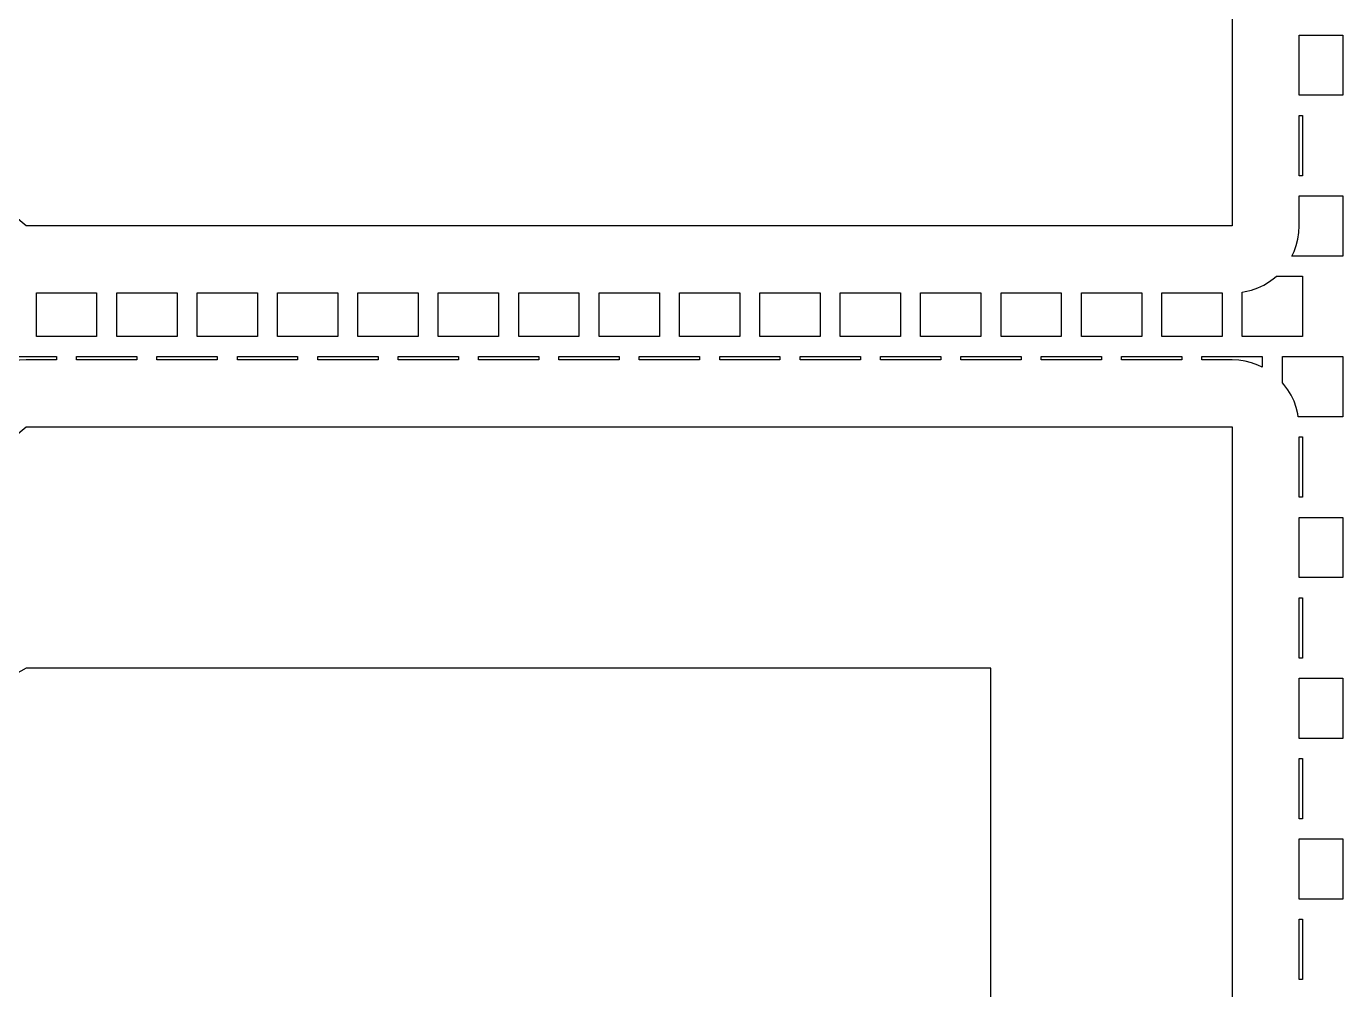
# Model space of a CAD drawing. Header units: metres. Extents: x 32 to 1978, y 32 to 1968.
# Drawn here: x 1650 to 1977.5, y 270 to 509.7 of the extents above; entities that cross this region are included whole.
import ezdxf

# ---------------------------------------------------------------- set-up
doc = ezdxf.new("R2010")
doc.units = ezdxf.units.M

msp = doc.modelspace()

# ---------------------------------------------------------------- linework, layer by layer
for points in [[(1450, 652.5), (1650, 820), (1950, 820), (1950, 460), (1650, 460), (1450, 627.5), (1450, 632.5), (1650, 520), (1890, 520), (1890, 760), (1650, 760), (1450, 647.5), (1450, 652.5), (1450, 652.5)], [(1966.67, 507.5), (1977.5, 507.5), (1977.5, 492.5), (1966.67, 492.5), (1966.67, 507.5), (1966.67, 507.5)], [(1966.67, 487.5), (1967.5, 487.5), (1967.5, 472.5), (1966.67, 472.5), (1966.67, 487.5), (1966.67, 487.5)], [(1966.67, 467.5), (1977.5, 467.5), (1977.5, 452.5), (1964.87, 452.5), (1965.4, 453.62), (1965.95, 455.16), (1966.35, 456.75), (1966.59, 458.37), (1966.67, 460), (1966.67, 467.5), (1966.67, 467.5)], [(1952.5, 432.5), (1952.5, 443.54), (1953.25, 443.65), (1954.84, 444.05), (1956.38, 444.6), (1957.86, 445.3), (1959.26, 446.14), (1960.57, 447.12), (1961, 447.5), (1967.5, 447.5), (1967.5, 432.5), (1952.5, 432.5), (1952.5, 432.5)], [(1652.5, 432.5), (1652.5, 443.33), (1667.5, 443.33), (1667.5, 432.5), (1652.5, 432.5), (1652.5, 432.5)], [(1652.5, 432.5), (1652.5, 443.33), (1667.5, 443.33), (1667.5, 432.5), (1652.5, 432.5), (1652.5, 432.5)], [(1652.5, 432.5), (1652.5, 443.33), (1667.5, 443.33), (1667.5, 432.5), (1652.5, 432.5), (1652.5, 432.5)], [(1652.5, 432.5), (1652.5, 443.33), (1667.5, 443.33), (1667.5, 432.5), (1652.5, 432.5), (1652.5, 432.5)], [(1652.5, 432.5), (1652.5, 443.33), (1667.5, 443.33), (1667.5, 432.5), (1652.5, 432.5), (1652.5, 432.5)], [(1652.5, 432.5), (1652.5, 443.33), (1667.5, 443.33), (1667.5, 432.5), (1652.5, 432.5), (1652.5, 432.5)], [(1652.5, 432.5), (1652.5, 443.33), (1667.5, 443.33), (1667.5, 432.5), (1652.5, 432.5), (1652.5, 432.5)], [(1652.5, 432.5), (1652.5, 443.33), (1667.5, 443.33), (1667.5, 432.5), (1652.5, 432.5), (1652.5, 432.5)], [(1652.5, 432.5), (1652.5, 443.33), (1667.5, 443.33), (1667.5, 432.5), (1652.5, 432.5), (1652.5, 432.5)], [(1652.5, 432.5), (1652.5, 443.33), (1667.5, 443.33), (1667.5, 432.5), (1652.5, 432.5), (1652.5, 432.5)], [(1652.5, 432.5), (1652.5, 443.33), (1667.5, 443.33), (1667.5, 432.5), (1652.5, 432.5), (1652.5, 432.5)], [(1652.5, 432.5), (1652.5, 443.33), (1667.5, 443.33), (1667.5, 432.5), (1652.5, 432.5), (1652.5, 432.5)], [(1652.5, 432.5), (1652.5, 443.33), (1667.5, 443.33), (1667.5, 432.5), (1652.5, 432.5), (1652.5, 432.5)], [(1652.5, 432.5), (1652.5, 443.33), (1667.5, 443.33), (1667.5, 432.5), (1652.5, 432.5), (1652.5, 432.5)], [(1652.5, 432.5), (1652.5, 443.33), (1667.5, 443.33), (1667.5, 432.5), (1652.5, 432.5), (1652.5, 432.5)], [(1652.5, 432.5), (1652.5, 443.33), (1667.5, 443.33), (1667.5, 432.5), (1652.5, 432.5), (1652.5, 432.5)], [(1652.5, 432.5), (1652.5, 443.33), (1667.5, 443.33), (1667.5, 432.5), (1652.5, 432.5), (1652.5, 432.5)], [(1652.5, 432.5), (1652.5, 443.33), (1667.5, 443.33), (1667.5, 432.5), (1652.5, 432.5), (1652.5, 432.5)], [(1652.5, 432.5), (1652.5, 443.33), (1667.5, 443.33), (1667.5, 432.5), (1652.5, 432.5), (1652.5, 432.5)], [(1652.5, 432.5), (1652.5, 443.33), (1667.5, 443.33), (1667.5, 432.5), (1652.5, 432.5), (1652.5, 432.5)], [(1672.5, 432.5), (1672.5, 443.33), (1687.5, 443.33), (1687.5, 432.5), (1672.5, 432.5), (1672.5, 432.5)], [(1672.5, 432.5), (1672.5, 443.33), (1687.5, 443.33), (1687.5, 432.5), (1672.5, 432.5), (1672.5, 432.5)], [(1672.5, 432.5), (1672.5, 443.33), (1687.5, 443.33), (1687.5, 432.5), (1672.5, 432.5), (1672.5, 432.5)], [(1672.5, 432.5), (1672.5, 443.33), (1687.5, 443.33), (1687.5, 432.5), (1672.5, 432.5), (1672.5, 432.5)], [(1672.5, 432.5), (1672.5, 443.33), (1687.5, 443.33), (1687.5, 432.5), (1672.5, 432.5), (1672.5, 432.5)], [(1672.5, 432.5), (1672.5, 443.33), (1687.5, 443.33), (1687.5, 432.5), (1672.5, 432.5), (1672.5, 432.5)], [(1672.5, 432.5), (1672.5, 443.33), (1687.5, 443.33), (1687.5, 432.5), (1672.5, 432.5), (1672.5, 432.5)], [(1672.5, 432.5), (1672.5, 443.33), (1687.5, 443.33), (1687.5, 432.5), (1672.5, 432.5), (1672.5, 432.5)], [(1672.5, 432.5), (1672.5, 443.33), (1687.5, 443.33), (1687.5, 432.5), (1672.5, 432.5), (1672.5, 432.5)], [(1672.5, 432.5), (1672.5, 443.33), (1687.5, 443.33), (1687.5, 432.5), (1672.5, 432.5), (1672.5, 432.5)], [(1672.5, 432.5), (1672.5, 443.33), (1687.5, 443.33), (1687.5, 432.5), (1672.5, 432.5), (1672.5, 432.5)], [(1672.5, 432.5), (1672.5, 443.33), (1687.5, 443.33), (1687.5, 432.5), (1672.5, 432.5), (1672.5, 432.5)], [(1672.5, 432.5), (1672.5, 443.33), (1687.5, 443.33), (1687.5, 432.5), (1672.5, 432.5), (1672.5, 432.5)], [(1672.5, 432.5), (1672.5, 443.33), (1687.5, 443.33), (1687.5, 432.5), (1672.5, 432.5), (1672.5, 432.5)], [(1672.5, 432.5), (1672.5, 443.33), (1687.5, 443.33), (1687.5, 432.5), (1672.5, 432.5), (1672.5, 432.5)], [(1672.5, 432.5), (1672.5, 443.33), (1687.5, 443.33), (1687.5, 432.5), (1672.5, 432.5), (1672.5, 432.5)], [(1672.5, 432.5), (1672.5, 443.33), (1687.5, 443.33), (1687.5, 432.5), (1672.5, 432.5), (1672.5, 432.5)], [(1672.5, 432.5), (1672.5, 443.33), (1687.5, 443.33), (1687.5, 432.5), (1672.5, 432.5), (1672.5, 432.5)], [(1672.5, 432.5), (1672.5, 443.33), (1687.5, 443.33), (1687.5, 432.5), (1672.5, 432.5), (1672.5, 432.5)], [(1672.5, 432.5), (1672.5, 443.33), (1687.5, 443.33), (1687.5, 432.5), (1672.5, 432.5), (1672.5, 432.5)], [(1692.5, 432.5), (1692.5, 443.33), (1707.5, 443.33), (1707.5, 432.5), (1692.5, 432.5), (1692.5, 432.5)], [(1692.5, 432.5), (1692.5, 443.33), (1707.5, 443.33), (1707.5, 432.5), (1692.5, 432.5), (1692.5, 432.5)], [(1692.5, 432.5), (1692.5, 443.33), (1707.5, 443.33), (1707.5, 432.5), (1692.5, 432.5), (1692.5, 432.5)], [(1692.5, 432.5), (1692.5, 443.33), (1707.5, 443.33), (1707.5, 432.5), (1692.5, 432.5), (1692.5, 432.5)], [(1692.5, 432.5), (1692.5, 443.33), (1707.5, 443.33), (1707.5, 432.5), (1692.5, 432.5), (1692.5, 432.5)], [(1692.5, 432.5), (1692.5, 443.33), (1707.5, 443.33), (1707.5, 432.5), (1692.5, 432.5), (1692.5, 432.5)], [(1692.5, 432.5), (1692.5, 443.33), (1707.5, 443.33), (1707.5, 432.5), (1692.5, 432.5), (1692.5, 432.5)], [(1692.5, 432.5), (1692.5, 443.33), (1707.5, 443.33), (1707.5, 432.5), (1692.5, 432.5), (1692.5, 432.5)], [(1692.5, 432.5), (1692.5, 443.33), (1707.5, 443.33), (1707.5, 432.5), (1692.5, 432.5), (1692.5, 432.5)], [(1692.5, 432.5), (1692.5, 443.33), (1707.5, 443.33), (1707.5, 432.5), (1692.5, 432.5), (1692.5, 432.5)], [(1692.5, 432.5), (1692.5, 443.33), (1707.5, 443.33), (1707.5, 432.5), (1692.5, 432.5), (1692.5, 432.5)], [(1692.5, 432.5), (1692.5, 443.33), (1707.5, 443.33), (1707.5, 432.5), (1692.5, 432.5), (1692.5, 432.5)], [(1692.5, 432.5), (1692.5, 443.33), (1707.5, 443.33), (1707.5, 432.5), (1692.5, 432.5), (1692.5, 432.5)], [(1692.5, 432.5), (1692.5, 443.33), (1707.5, 443.33), (1707.5, 432.5), (1692.5, 432.5), (1692.5, 432.5)], [(1692.5, 432.5), (1692.5, 443.33), (1707.5, 443.33), (1707.5, 432.5), (1692.5, 432.5), (1692.5, 432.5)], [(1692.5, 432.5), (1692.5, 443.33), (1707.5, 443.33), (1707.5, 432.5), (1692.5, 432.5), (1692.5, 432.5)], [(1692.5, 432.5), (1692.5, 443.33), (1707.5, 443.33), (1707.5, 432.5), (1692.5, 432.5), (1692.5, 432.5)], [(1692.5, 432.5), (1692.5, 443.33), (1707.5, 443.33), (1707.5, 432.5), (1692.5, 432.5), (1692.5, 432.5)], [(1692.5, 432.5), (1692.5, 443.33), (1707.5, 443.33), (1707.5, 432.5), (1692.5, 432.5), (1692.5, 432.5)], [(1692.5, 432.5), (1692.5, 443.33), (1707.5, 443.33), (1707.5, 432.5), (1692.5, 432.5), (1692.5, 432.5)], [(1712.5, 432.5), (1712.5, 443.33), (1727.5, 443.33), (1727.5, 432.5), (1712.5, 432.5), (1712.5, 432.5)], [(1712.5, 432.5), (1712.5, 443.33), (1727.5, 443.33), (1727.5, 432.5), (1712.5, 432.5), (1712.5, 432.5)], [(1712.5, 432.5), (1712.5, 443.33), (1727.5, 443.33), (1727.5, 432.5), (1712.5, 432.5), (1712.5, 432.5)], [(1712.5, 432.5), (1712.5, 443.33), (1727.5, 443.33), (1727.5, 432.5), (1712.5, 432.5), (1712.5, 432.5)], [(1712.5, 432.5), (1712.5, 443.33), (1727.5, 443.33), (1727.5, 432.5), (1712.5, 432.5), (1712.5, 432.5)], [(1712.5, 432.5), (1712.5, 443.33), (1727.5, 443.33), (1727.5, 432.5), (1712.5, 432.5), (1712.5, 432.5)], [(1712.5, 432.5), (1712.5, 443.33), (1727.5, 443.33), (1727.5, 432.5), (1712.5, 432.5), (1712.5, 432.5)], [(1712.5, 432.5), (1712.5, 443.33), (1727.5, 443.33), (1727.5, 432.5), (1712.5, 432.5), (1712.5, 432.5)], [(1712.5, 432.5), (1712.5, 443.33), (1727.5, 443.33), (1727.5, 432.5), (1712.5, 432.5), (1712.5, 432.5)], [(1712.5, 432.5), (1712.5, 443.33), (1727.5, 443.33), (1727.5, 432.5), (1712.5, 432.5), (1712.5, 432.5)], [(1712.5, 432.5), (1712.5, 443.33), (1727.5, 443.33), (1727.5, 432.5), (1712.5, 432.5), (1712.5, 432.5)], [(1712.5, 432.5), (1712.5, 443.33), (1727.5, 443.33), (1727.5, 432.5), (1712.5, 432.5), (1712.5, 432.5)], [(1712.5, 432.5), (1712.5, 443.33), (1727.5, 443.33), (1727.5, 432.5), (1712.5, 432.5), (1712.5, 432.5)], [(1712.5, 432.5), (1712.5, 443.33), (1727.5, 443.33), (1727.5, 432.5), (1712.5, 432.5), (1712.5, 432.5)], [(1712.5, 432.5), (1712.5, 443.33), (1727.5, 443.33), (1727.5, 432.5), (1712.5, 432.5), (1712.5, 432.5)], [(1712.5, 432.5), (1712.5, 443.33), (1727.5, 443.33), (1727.5, 432.5), (1712.5, 432.5), (1712.5, 432.5)], [(1712.5, 432.5), (1712.5, 443.33), (1727.5, 443.33), (1727.5, 432.5), (1712.5, 432.5), (1712.5, 432.5)], [(1712.5, 432.5), (1712.5, 443.33), (1727.5, 443.33), (1727.5, 432.5), (1712.5, 432.5), (1712.5, 432.5)], [(1712.5, 432.5), (1712.5, 443.33), (1727.5, 443.33), (1727.5, 432.5), (1712.5, 432.5), (1712.5, 432.5)], [(1712.5, 432.5), (1712.5, 443.33), (1727.5, 443.33), (1727.5, 432.5), (1712.5, 432.5), (1712.5, 432.5)], [(1732.5, 432.5), (1732.5, 443.33), (1747.5, 443.33), (1747.5, 432.5), (1732.5, 432.5), (1732.5, 432.5)], [(1732.5, 432.5), (1732.5, 443.33), (1747.5, 443.33), (1747.5, 432.5), (1732.5, 432.5), (1732.5, 432.5)], [(1732.5, 432.5), (1732.5, 443.33), (1747.5, 443.33), (1747.5, 432.5), (1732.5, 432.5), (1732.5, 432.5)], [(1732.5, 432.5), (1732.5, 443.33), (1747.5, 443.33), (1747.5, 432.5), (1732.5, 432.5), (1732.5, 432.5)], [(1732.5, 432.5), (1732.5, 443.33), (1747.5, 443.33), (1747.5, 432.5), (1732.5, 432.5), (1732.5, 432.5)], [(1732.5, 432.5), (1732.5, 443.33), (1747.5, 443.33), (1747.5, 432.5), (1732.5, 432.5), (1732.5, 432.5)], [(1732.5, 432.5), (1732.5, 443.33), (1747.5, 443.33), (1747.5, 432.5), (1732.5, 432.5), (1732.5, 432.5)], [(1732.5, 432.5), (1732.5, 443.33), (1747.5, 443.33), (1747.5, 432.5), (1732.5, 432.5), (1732.5, 432.5)], [(1732.5, 432.5), (1732.5, 443.33), (1747.5, 443.33), (1747.5, 432.5), (1732.5, 432.5), (1732.5, 432.5)], [(1732.5, 432.5), (1732.5, 443.33), (1747.5, 443.33), (1747.5, 432.5), (1732.5, 432.5), (1732.5, 432.5)], [(1732.5, 432.5), (1732.5, 443.33), (1747.5, 443.33), (1747.5, 432.5), (1732.5, 432.5), (1732.5, 432.5)], [(1732.5, 432.5), (1732.5, 443.33), (1747.5, 443.33), (1747.5, 432.5), (1732.5, 432.5), (1732.5, 432.5)], [(1732.5, 432.5), (1732.5, 443.33), (1747.5, 443.33), (1747.5, 432.5), (1732.5, 432.5), (1732.5, 432.5)], [(1732.5, 432.5), (1732.5, 443.33), (1747.5, 443.33), (1747.5, 432.5), (1732.5, 432.5), (1732.5, 432.5)], [(1732.5, 432.5), (1732.5, 443.33), (1747.5, 443.33), (1747.5, 432.5), (1732.5, 432.5), (1732.5, 432.5)], [(1732.5, 432.5), (1732.5, 443.33), (1747.5, 443.33), (1747.5, 432.5), (1732.5, 432.5), (1732.5, 432.5)], [(1732.5, 432.5), (1732.5, 443.33), (1747.5, 443.33), (1747.5, 432.5), (1732.5, 432.5), (1732.5, 432.5)], [(1732.5, 432.5), (1732.5, 443.33), (1747.5, 443.33), (1747.5, 432.5), (1732.5, 432.5), (1732.5, 432.5)], [(1732.5, 432.5), (1732.5, 443.33), (1747.5, 443.33), (1747.5, 432.5), (1732.5, 432.5), (1732.5, 432.5)], [(1732.5, 432.5), (1732.5, 443.33), (1747.5, 443.33), (1747.5, 432.5), (1732.5, 432.5), (1732.5, 432.5)], [(1752.5, 432.5), (1752.5, 443.33), (1767.5, 443.33), (1767.5, 432.5), (1752.5, 432.5), (1752.5, 432.5)], [(1752.5, 432.5), (1752.5, 443.33), (1767.5, 443.33), (1767.5, 432.5), (1752.5, 432.5), (1752.5, 432.5)], [(1752.5, 432.5), (1752.5, 443.33), (1767.5, 443.33), (1767.5, 432.5), (1752.5, 432.5), (1752.5, 432.5)], [(1752.5, 432.5), (1752.5, 443.33), (1767.5, 443.33), (1767.5, 432.5), (1752.5, 432.5), (1752.5, 432.5)], [(1752.5, 432.5), (1752.5, 443.33), (1767.5, 443.33), (1767.5, 432.5), (1752.5, 432.5), (1752.5, 432.5)], [(1752.5, 432.5), (1752.5, 443.33), (1767.5, 443.33), (1767.5, 432.5), (1752.5, 432.5), (1752.5, 432.5)], [(1752.5, 432.5), (1752.5, 443.33), (1767.5, 443.33), (1767.5, 432.5), (1752.5, 432.5), (1752.5, 432.5)], [(1752.5, 432.5), (1752.5, 443.33), (1767.5, 443.33), (1767.5, 432.5), (1752.5, 432.5), (1752.5, 432.5)], [(1752.5, 432.5), (1752.5, 443.33), (1767.5, 443.33), (1767.5, 432.5), (1752.5, 432.5), (1752.5, 432.5)], [(1752.5, 432.5), (1752.5, 443.33), (1767.5, 443.33), (1767.5, 432.5), (1752.5, 432.5), (1752.5, 432.5)], [(1752.5, 432.5), (1752.5, 443.33), (1767.5, 443.33), (1767.5, 432.5), (1752.5, 432.5), (1752.5, 432.5)], [(1752.5, 432.5), (1752.5, 443.33), (1767.5, 443.33), (1767.5, 432.5), (1752.5, 432.5), (1752.5, 432.5)], [(1752.5, 432.5), (1752.5, 443.33), (1767.5, 443.33), (1767.5, 432.5), (1752.5, 432.5), (1752.5, 432.5)], [(1752.5, 432.5), (1752.5, 443.33), (1767.5, 443.33), (1767.5, 432.5), (1752.5, 432.5), (1752.5, 432.5)], [(1752.5, 432.5), (1752.5, 443.33), (1767.5, 443.33), (1767.5, 432.5), (1752.5, 432.5), (1752.5, 432.5)], [(1752.5, 432.5), (1752.5, 443.33), (1767.5, 443.33), (1767.5, 432.5), (1752.5, 432.5), (1752.5, 432.5)], [(1752.5, 432.5), (1752.5, 443.33), (1767.5, 443.33), (1767.5, 432.5), (1752.5, 432.5), (1752.5, 432.5)], [(1752.5, 432.5), (1752.5, 443.33), (1767.5, 443.33), (1767.5, 432.5), (1752.5, 432.5), (1752.5, 432.5)], [(1752.5, 432.5), (1752.5, 443.33), (1767.5, 443.33), (1767.5, 432.5), (1752.5, 432.5), (1752.5, 432.5)], [(1752.5, 432.5), (1752.5, 443.33), (1767.5, 443.33), (1767.5, 432.5), (1752.5, 432.5), (1752.5, 432.5)], [(1772.5, 432.5), (1772.5, 443.33), (1787.5, 443.33), (1787.5, 432.5), (1772.5, 432.5), (1772.5, 432.5)], [(1772.5, 432.5), (1772.5, 443.33), (1787.5, 443.33), (1787.5, 432.5), (1772.5, 432.5), (1772.5, 432.5)], [(1772.5, 432.5), (1772.5, 443.33), (1787.5, 443.33), (1787.5, 432.5), (1772.5, 432.5), (1772.5, 432.5)], [(1772.5, 432.5), (1772.5, 443.33), (1787.5, 443.33), (1787.5, 432.5), (1772.5, 432.5), (1772.5, 432.5)], [(1772.5, 432.5), (1772.5, 443.33), (1787.5, 443.33), (1787.5, 432.5), (1772.5, 432.5), (1772.5, 432.5)], [(1772.5, 432.5), (1772.5, 443.33), (1787.5, 443.33), (1787.5, 432.5), (1772.5, 432.5), (1772.5, 432.5)], [(1772.5, 432.5), (1772.5, 443.33), (1787.5, 443.33), (1787.5, 432.5), (1772.5, 432.5), (1772.5, 432.5)], [(1772.5, 432.5), (1772.5, 443.33), (1787.5, 443.33), (1787.5, 432.5), (1772.5, 432.5), (1772.5, 432.5)], [(1772.5, 432.5), (1772.5, 443.33), (1787.5, 443.33), (1787.5, 432.5), (1772.5, 432.5), (1772.5, 432.5)], [(1772.5, 432.5), (1772.5, 443.33), (1787.5, 443.33), (1787.5, 432.5), (1772.5, 432.5), (1772.5, 432.5)], [(1772.5, 432.5), (1772.5, 443.33), (1787.5, 443.33), (1787.5, 432.5), (1772.5, 432.5), (1772.5, 432.5)], [(1772.5, 432.5), (1772.5, 443.33), (1787.5, 443.33), (1787.5, 432.5), (1772.5, 432.5), (1772.5, 432.5)], [(1772.5, 432.5), (1772.5, 443.33), (1787.5, 443.33), (1787.5, 432.5), (1772.5, 432.5), (1772.5, 432.5)], [(1772.5, 432.5), (1772.5, 443.33), (1787.5, 443.33), (1787.5, 432.5), (1772.5, 432.5), (1772.5, 432.5)], [(1772.5, 432.5), (1772.5, 443.33), (1787.5, 443.33), (1787.5, 432.5), (1772.5, 432.5), (1772.5, 432.5)], [(1772.5, 432.5), (1772.5, 443.33), (1787.5, 443.33), (1787.5, 432.5), (1772.5, 432.5), (1772.5, 432.5)], [(1772.5, 432.5), (1772.5, 443.33), (1787.5, 443.33), (1787.5, 432.5), (1772.5, 432.5), (1772.5, 432.5)], [(1772.5, 432.5), (1772.5, 443.33), (1787.5, 443.33), (1787.5, 432.5), (1772.5, 432.5), (1772.5, 432.5)], [(1772.5, 432.5), (1772.5, 443.33), (1787.5, 443.33), (1787.5, 432.5), (1772.5, 432.5), (1772.5, 432.5)], [(1772.5, 432.5), (1772.5, 443.33), (1787.5, 443.33), (1787.5, 432.5), (1772.5, 432.5), (1772.5, 432.5)], [(1792.5, 432.5), (1792.5, 443.33), (1807.5, 443.33), (1807.5, 432.5), (1792.5, 432.5), (1792.5, 432.5)], [(1792.5, 432.5), (1792.5, 443.33), (1807.5, 443.33), (1807.5, 432.5), (1792.5, 432.5), (1792.5, 432.5)], [(1792.5, 432.5), (1792.5, 443.33), (1807.5, 443.33), (1807.5, 432.5), (1792.5, 432.5), (1792.5, 432.5)], [(1792.5, 432.5), (1792.5, 443.33), (1807.5, 443.33), (1807.5, 432.5), (1792.5, 432.5), (1792.5, 432.5)], [(1792.5, 432.5), (1792.5, 443.33), (1807.5, 443.33), (1807.5, 432.5), (1792.5, 432.5), (1792.5, 432.5)], [(1792.5, 432.5), (1792.5, 443.33), (1807.5, 443.33), (1807.5, 432.5), (1792.5, 432.5), (1792.5, 432.5)], [(1792.5, 432.5), (1792.5, 443.33), (1807.5, 443.33), (1807.5, 432.5), (1792.5, 432.5), (1792.5, 432.5)], [(1792.5, 432.5), (1792.5, 443.33), (1807.5, 443.33), (1807.5, 432.5), (1792.5, 432.5), (1792.5, 432.5)], [(1792.5, 432.5), (1792.5, 443.33), (1807.5, 443.33), (1807.5, 432.5), (1792.5, 432.5), (1792.5, 432.5)], [(1792.5, 432.5), (1792.5, 443.33), (1807.5, 443.33), (1807.5, 432.5), (1792.5, 432.5), (1792.5, 432.5)], [(1792.5, 432.5), (1792.5, 443.33), (1807.5, 443.33), (1807.5, 432.5), (1792.5, 432.5), (1792.5, 432.5)], [(1792.5, 432.5), (1792.5, 443.33), (1807.5, 443.33), (1807.5, 432.5), (1792.5, 432.5), (1792.5, 432.5)], [(1792.5, 432.5), (1792.5, 443.33), (1807.5, 443.33), (1807.5, 432.5), (1792.5, 432.5), (1792.5, 432.5)], [(1792.5, 432.5), (1792.5, 443.33), (1807.5, 443.33), (1807.5, 432.5), (1792.5, 432.5), (1792.5, 432.5)], [(1792.5, 432.5), (1792.5, 443.33), (1807.5, 443.33), (1807.5, 432.5), (1792.5, 432.5), (1792.5, 432.5)], [(1792.5, 432.5), (1792.5, 443.33), (1807.5, 443.33), (1807.5, 432.5), (1792.5, 432.5), (1792.5, 432.5)], [(1792.5, 432.5), (1792.5, 443.33), (1807.5, 443.33), (1807.5, 432.5), (1792.5, 432.5), (1792.5, 432.5)], [(1792.5, 432.5), (1792.5, 443.33), (1807.5, 443.33), (1807.5, 432.5), (1792.5, 432.5), (1792.5, 432.5)], [(1792.5, 432.5), (1792.5, 443.33), (1807.5, 443.33), (1807.5, 432.5), (1792.5, 432.5), (1792.5, 432.5)], [(1792.5, 432.5), (1792.5, 443.33), (1807.5, 443.33), (1807.5, 432.5), (1792.5, 432.5), (1792.5, 432.5)], [(1812.5, 432.5), (1812.5, 443.33), (1827.5, 443.33), (1827.5, 432.5), (1812.5, 432.5), (1812.5, 432.5)], [(1812.5, 432.5), (1812.5, 443.33), (1827.5, 443.33), (1827.5, 432.5), (1812.5, 432.5), (1812.5, 432.5)], [(1812.5, 432.5), (1812.5, 443.33), (1827.5, 443.33), (1827.5, 432.5), (1812.5, 432.5), (1812.5, 432.5)], [(1812.5, 432.5), (1812.5, 443.33), (1827.5, 443.33), (1827.5, 432.5), (1812.5, 432.5), (1812.5, 432.5)], [(1812.5, 432.5), (1812.5, 443.33), (1827.5, 443.33), (1827.5, 432.5), (1812.5, 432.5), (1812.5, 432.5)], [(1812.5, 432.5), (1812.5, 443.33), (1827.5, 443.33), (1827.5, 432.5), (1812.5, 432.5), (1812.5, 432.5)], [(1812.5, 432.5), (1812.5, 443.33), (1827.5, 443.33), (1827.5, 432.5), (1812.5, 432.5), (1812.5, 432.5)], [(1812.5, 432.5), (1812.5, 443.33), (1827.5, 443.33), (1827.5, 432.5), (1812.5, 432.5), (1812.5, 432.5)], [(1812.5, 432.5), (1812.5, 443.33), (1827.5, 443.33), (1827.5, 432.5), (1812.5, 432.5), (1812.5, 432.5)], [(1812.5, 432.5), (1812.5, 443.33), (1827.5, 443.33), (1827.5, 432.5), (1812.5, 432.5), (1812.5, 432.5)], [(1812.5, 432.5), (1812.5, 443.33), (1827.5, 443.33), (1827.5, 432.5), (1812.5, 432.5), (1812.5, 432.5)], [(1812.5, 432.5), (1812.5, 443.33), (1827.5, 443.33), (1827.5, 432.5), (1812.5, 432.5), (1812.5, 432.5)], [(1812.5, 432.5), (1812.5, 443.33), (1827.5, 443.33), (1827.5, 432.5), (1812.5, 432.5), (1812.5, 432.5)], [(1812.5, 432.5), (1812.5, 443.33), (1827.5, 443.33), (1827.5, 432.5), (1812.5, 432.5), (1812.5, 432.5)], [(1812.5, 432.5), (1812.5, 443.33), (1827.5, 443.33), (1827.5, 432.5), (1812.5, 432.5), (1812.5, 432.5)], [(1812.5, 432.5), (1812.5, 443.33), (1827.5, 443.33), (1827.5, 432.5), (1812.5, 432.5), (1812.5, 432.5)], [(1812.5, 432.5), (1812.5, 443.33), (1827.5, 443.33), (1827.5, 432.5), (1812.5, 432.5), (1812.5, 432.5)], [(1812.5, 432.5), (1812.5, 443.33), (1827.5, 443.33), (1827.5, 432.5), (1812.5, 432.5), (1812.5, 432.5)], [(1812.5, 432.5), (1812.5, 443.33), (1827.5, 443.33), (1827.5, 432.5), (1812.5, 432.5), (1812.5, 432.5)], [(1812.5, 432.5), (1812.5, 443.33), (1827.5, 443.33), (1827.5, 432.5), (1812.5, 432.5), (1812.5, 432.5)], [(1832.5, 432.5), (1832.5, 443.33), (1847.5, 443.33), (1847.5, 432.5), (1832.5, 432.5), (1832.5, 432.5)], [(1832.5, 432.5), (1832.5, 443.33), (1847.5, 443.33), (1847.5, 432.5), (1832.5, 432.5), (1832.5, 432.5)], [(1832.5, 432.5), (1832.5, 443.33), (1847.5, 443.33), (1847.5, 432.5), (1832.5, 432.5), (1832.5, 432.5)], [(1832.5, 432.5), (1832.5, 443.33), (1847.5, 443.33), (1847.5, 432.5), (1832.5, 432.5), (1832.5, 432.5)], [(1832.5, 432.5), (1832.5, 443.33), (1847.5, 443.33), (1847.5, 432.5), (1832.5, 432.5), (1832.5, 432.5)], [(1832.5, 432.5), (1832.5, 443.33), (1847.5, 443.33), (1847.5, 432.5), (1832.5, 432.5), (1832.5, 432.5)], [(1832.5, 432.5), (1832.5, 443.33), (1847.5, 443.33), (1847.5, 432.5), (1832.5, 432.5), (1832.5, 432.5)], [(1832.5, 432.5), (1832.5, 443.33), (1847.5, 443.33), (1847.5, 432.5), (1832.5, 432.5), (1832.5, 432.5)], [(1832.5, 432.5), (1832.5, 443.33), (1847.5, 443.33), (1847.5, 432.5), (1832.5, 432.5), (1832.5, 432.5)], [(1832.5, 432.5), (1832.5, 443.33), (1847.5, 443.33), (1847.5, 432.5), (1832.5, 432.5), (1832.5, 432.5)], [(1832.5, 432.5), (1832.5, 443.33), (1847.5, 443.33), (1847.5, 432.5), (1832.5, 432.5), (1832.5, 432.5)], [(1832.5, 432.5), (1832.5, 443.33), (1847.5, 443.33), (1847.5, 432.5), (1832.5, 432.5), (1832.5, 432.5)], [(1832.5, 432.5), (1832.5, 443.33), (1847.5, 443.33), (1847.5, 432.5), (1832.5, 432.5), (1832.5, 432.5)], [(1832.5, 432.5), (1832.5, 443.33), (1847.5, 443.33), (1847.5, 432.5), (1832.5, 432.5), (1832.5, 432.5)], [(1832.5, 432.5), (1832.5, 443.33), (1847.5, 443.33), (1847.5, 432.5), (1832.5, 432.5), (1832.5, 432.5)], [(1832.5, 432.5), (1832.5, 443.33), (1847.5, 443.33), (1847.5, 432.5), (1832.5, 432.5), (1832.5, 432.5)], [(1832.5, 432.5), (1832.5, 443.33), (1847.5, 443.33), (1847.5, 432.5), (1832.5, 432.5), (1832.5, 432.5)], [(1832.5, 432.5), (1832.5, 443.33), (1847.5, 443.33), (1847.5, 432.5), (1832.5, 432.5), (1832.5, 432.5)], [(1832.5, 432.5), (1832.5, 443.33), (1847.5, 443.33), (1847.5, 432.5), (1832.5, 432.5), (1832.5, 432.5)], [(1832.5, 432.5), (1832.5, 443.33), (1847.5, 443.33), (1847.5, 432.5), (1832.5, 432.5), (1832.5, 432.5)], [(1852.5, 432.5), (1852.5, 443.33), (1867.5, 443.33), (1867.5, 432.5), (1852.5, 432.5), (1852.5, 432.5)], [(1852.5, 432.5), (1852.5, 443.33), (1867.5, 443.33), (1867.5, 432.5), (1852.5, 432.5), (1852.5, 432.5)], [(1852.5, 432.5), (1852.5, 443.33), (1867.5, 443.33), (1867.5, 432.5), (1852.5, 432.5), (1852.5, 432.5)], [(1852.5, 432.5), (1852.5, 443.33), (1867.5, 443.33), (1867.5, 432.5), (1852.5, 432.5), (1852.5, 432.5)], [(1852.5, 432.5), (1852.5, 443.33), (1867.5, 443.33), (1867.5, 432.5), (1852.5, 432.5), (1852.5, 432.5)], [(1852.5, 432.5), (1852.5, 443.33), (1867.5, 443.33), (1867.5, 432.5), (1852.5, 432.5), (1852.5, 432.5)], [(1852.5, 432.5), (1852.5, 443.33), (1867.5, 443.33), (1867.5, 432.5), (1852.5, 432.5), (1852.5, 432.5)], [(1852.5, 432.5), (1852.5, 443.33), (1867.5, 443.33), (1867.5, 432.5), (1852.5, 432.5), (1852.5, 432.5)], [(1852.5, 432.5), (1852.5, 443.33), (1867.5, 443.33), (1867.5, 432.5), (1852.5, 432.5), (1852.5, 432.5)], [(1852.5, 432.5), (1852.5, 443.33), (1867.5, 443.33), (1867.5, 432.5), (1852.5, 432.5), (1852.5, 432.5)], [(1852.5, 432.5), (1852.5, 443.33), (1867.5, 443.33), (1867.5, 432.5), (1852.5, 432.5), (1852.5, 432.5)], [(1852.5, 432.5), (1852.5, 443.33), (1867.5, 443.33), (1867.5, 432.5), (1852.5, 432.5), (1852.5, 432.5)], [(1852.5, 432.5), (1852.5, 443.33), (1867.5, 443.33), (1867.5, 432.5), (1852.5, 432.5), (1852.5, 432.5)], [(1852.5, 432.5), (1852.5, 443.33), (1867.5, 443.33), (1867.5, 432.5), (1852.5, 432.5), (1852.5, 432.5)], [(1852.5, 432.5), (1852.5, 443.33), (1867.5, 443.33), (1867.5, 432.5), (1852.5, 432.5), (1852.5, 432.5)], [(1852.5, 432.5), (1852.5, 443.33), (1867.5, 443.33), (1867.5, 432.5), (1852.5, 432.5), (1852.5, 432.5)], [(1852.5, 432.5), (1852.5, 443.33), (1867.5, 443.33), (1867.5, 432.5), (1852.5, 432.5), (1852.5, 432.5)], [(1852.5, 432.5), (1852.5, 443.33), (1867.5, 443.33), (1867.5, 432.5), (1852.5, 432.5), (1852.5, 432.5)], [(1852.5, 432.5), (1852.5, 443.33), (1867.5, 443.33), (1867.5, 432.5), (1852.5, 432.5), (1852.5, 432.5)], [(1852.5, 432.5), (1852.5, 443.33), (1867.5, 443.33), (1867.5, 432.5), (1852.5, 432.5), (1852.5, 432.5)], [(1872.5, 432.5), (1872.5, 443.33), (1887.5, 443.33), (1887.5, 432.5), (1872.5, 432.5), (1872.5, 432.5)], [(1872.5, 432.5), (1872.5, 443.33), (1887.5, 443.33), (1887.5, 432.5), (1872.5, 432.5), (1872.5, 432.5)], [(1872.5, 432.5), (1872.5, 443.33), (1887.5, 443.33), (1887.5, 432.5), (1872.5, 432.5), (1872.5, 432.5)], [(1872.5, 432.5), (1872.5, 443.33), (1887.5, 443.33), (1887.5, 432.5), (1872.5, 432.5), (1872.5, 432.5)], [(1872.5, 432.5), (1872.5, 443.33), (1887.5, 443.33), (1887.5, 432.5), (1872.5, 432.5), (1872.5, 432.5)], [(1872.5, 432.5), (1872.5, 443.33), (1887.5, 443.33), (1887.5, 432.5), (1872.5, 432.5), (1872.5, 432.5)], [(1872.5, 432.5), (1872.5, 443.33), (1887.5, 443.33), (1887.5, 432.5), (1872.5, 432.5), (1872.5, 432.5)], [(1872.5, 432.5), (1872.5, 443.33), (1887.5, 443.33), (1887.5, 432.5), (1872.5, 432.5), (1872.5, 432.5)], [(1872.5, 432.5), (1872.5, 443.33), (1887.5, 443.33), (1887.5, 432.5), (1872.5, 432.5), (1872.5, 432.5)], [(1872.5, 432.5), (1872.5, 443.33), (1887.5, 443.33), (1887.5, 432.5), (1872.5, 432.5), (1872.5, 432.5)], [(1872.5, 432.5), (1872.5, 443.33), (1887.5, 443.33), (1887.5, 432.5), (1872.5, 432.5), (1872.5, 432.5)], [(1872.5, 432.5), (1872.5, 443.33), (1887.5, 443.33), (1887.5, 432.5), (1872.5, 432.5), (1872.5, 432.5)], [(1872.5, 432.5), (1872.5, 443.33), (1887.5, 443.33), (1887.5, 432.5), (1872.5, 432.5), (1872.5, 432.5)], [(1872.5, 432.5), (1872.5, 443.33), (1887.5, 443.33), (1887.5, 432.5), (1872.5, 432.5), (1872.5, 432.5)], [(1872.5, 432.5), (1872.5, 443.33), (1887.5, 443.33), (1887.5, 432.5), (1872.5, 432.5), (1872.5, 432.5)], [(1872.5, 432.5), (1872.5, 443.33), (1887.5, 443.33), (1887.5, 432.5), (1872.5, 432.5), (1872.5, 432.5)], [(1872.5, 432.5), (1872.5, 443.33), (1887.5, 443.33), (1887.5, 432.5), (1872.5, 432.5), (1872.5, 432.5)], [(1872.5, 432.5), (1872.5, 443.33), (1887.5, 443.33), (1887.5, 432.5), (1872.5, 432.5), (1872.5, 432.5)], [(1872.5, 432.5), (1872.5, 443.33), (1887.5, 443.33), (1887.5, 432.5), (1872.5, 432.5), (1872.5, 432.5)], [(1872.5, 432.5), (1872.5, 443.33), (1887.5, 443.33), (1887.5, 432.5), (1872.5, 432.5), (1872.5, 432.5)], [(1892.5, 432.5), (1892.5, 443.33), (1907.5, 443.33), (1907.5, 432.5), (1892.5, 432.5), (1892.5, 432.5)], [(1892.5, 432.5), (1892.5, 443.33), (1907.5, 443.33), (1907.5, 432.5), (1892.5, 432.5), (1892.5, 432.5)], [(1892.5, 432.5), (1892.5, 443.33), (1907.5, 443.33), (1907.5, 432.5), (1892.5, 432.5), (1892.5, 432.5)], [(1892.5, 432.5), (1892.5, 443.33), (1907.5, 443.33), (1907.5, 432.5), (1892.5, 432.5), (1892.5, 432.5)], [(1892.5, 432.5), (1892.5, 443.33), (1907.5, 443.33), (1907.5, 432.5), (1892.5, 432.5), (1892.5, 432.5)], [(1892.5, 432.5), (1892.5, 443.33), (1907.5, 443.33), (1907.5, 432.5), (1892.5, 432.5), (1892.5, 432.5)], [(1892.5, 432.5), (1892.5, 443.33), (1907.5, 443.33), (1907.5, 432.5), (1892.5, 432.5), (1892.5, 432.5)], [(1892.5, 432.5), (1892.5, 443.33), (1907.5, 443.33), (1907.5, 432.5), (1892.5, 432.5), (1892.5, 432.5)], [(1892.5, 432.5), (1892.5, 443.33), (1907.5, 443.33), (1907.5, 432.5), (1892.5, 432.5), (1892.5, 432.5)], [(1892.5, 432.5), (1892.5, 443.33), (1907.5, 443.33), (1907.5, 432.5), (1892.5, 432.5), (1892.5, 432.5)], [(1892.5, 432.5), (1892.5, 443.33), (1907.5, 443.33), (1907.5, 432.5), (1892.5, 432.5), (1892.5, 432.5)], [(1892.5, 432.5), (1892.5, 443.33), (1907.5, 443.33), (1907.5, 432.5), (1892.5, 432.5), (1892.5, 432.5)], [(1892.5, 432.5), (1892.5, 443.33), (1907.5, 443.33), (1907.5, 432.5), (1892.5, 432.5), (1892.5, 432.5)], [(1892.5, 432.5), (1892.5, 443.33), (1907.5, 443.33), (1907.5, 432.5), (1892.5, 432.5), (1892.5, 432.5)], [(1892.5, 432.5), (1892.5, 443.33), (1907.5, 443.33), (1907.5, 432.5), (1892.5, 432.5), (1892.5, 432.5)], [(1892.5, 432.5), (1892.5, 443.33), (1907.5, 443.33), (1907.5, 432.5), (1892.5, 432.5), (1892.5, 432.5)], [(1892.5, 432.5), (1892.5, 443.33), (1907.5, 443.33), (1907.5, 432.5), (1892.5, 432.5), (1892.5, 432.5)], [(1892.5, 432.5), (1892.5, 443.33), (1907.5, 443.33), (1907.5, 432.5), (1892.5, 432.5), (1892.5, 432.5)], [(1892.5, 432.5), (1892.5, 443.33), (1907.5, 443.33), (1907.5, 432.5), (1892.5, 432.5), (1892.5, 432.5)], [(1892.5, 432.5), (1892.5, 443.33), (1907.5, 443.33), (1907.5, 432.5), (1892.5, 432.5), (1892.5, 432.5)], [(1912.5, 432.5), (1912.5, 443.33), (1927.5, 443.33), (1927.5, 432.5), (1912.5, 432.5), (1912.5, 432.5)], [(1912.5, 432.5), (1912.5, 443.33), (1927.5, 443.33), (1927.5, 432.5), (1912.5, 432.5), (1912.5, 432.5)], [(1912.5, 432.5), (1912.5, 443.33), (1927.5, 443.33), (1927.5, 432.5), (1912.5, 432.5), (1912.5, 432.5)], [(1912.5, 432.5), (1912.5, 443.33), (1927.5, 443.33), (1927.5, 432.5), (1912.5, 432.5), (1912.5, 432.5)], [(1912.5, 432.5), (1912.5, 443.33), (1927.5, 443.33), (1927.5, 432.5), (1912.5, 432.5), (1912.5, 432.5)], [(1912.5, 432.5), (1912.5, 443.33), (1927.5, 443.33), (1927.5, 432.5), (1912.5, 432.5), (1912.5, 432.5)], [(1912.5, 432.5), (1912.5, 443.33), (1927.5, 443.33), (1927.5, 432.5), (1912.5, 432.5), (1912.5, 432.5)], [(1912.5, 432.5), (1912.5, 443.33), (1927.5, 443.33), (1927.5, 432.5), (1912.5, 432.5), (1912.5, 432.5)], [(1912.5, 432.5), (1912.5, 443.33), (1927.5, 443.33), (1927.5, 432.5), (1912.5, 432.5), (1912.5, 432.5)], [(1912.5, 432.5), (1912.5, 443.33), (1927.5, 443.33), (1927.5, 432.5), (1912.5, 432.5), (1912.5, 432.5)], [(1912.5, 432.5), (1912.5, 443.33), (1927.5, 443.33), (1927.5, 432.5), (1912.5, 432.5), (1912.5, 432.5)], [(1912.5, 432.5), (1912.5, 443.33), (1927.5, 443.33), (1927.5, 432.5), (1912.5, 432.5), (1912.5, 432.5)], [(1912.5, 432.5), (1912.5, 443.33), (1927.5, 443.33), (1927.5, 432.5), (1912.5, 432.5), (1912.5, 432.5)], [(1912.5, 432.5), (1912.5, 443.33), (1927.5, 443.33), (1927.5, 432.5), (1912.5, 432.5), (1912.5, 432.5)], [(1912.5, 432.5), (1912.5, 443.33), (1927.5, 443.33), (1927.5, 432.5), (1912.5, 432.5), (1912.5, 432.5)], [(1912.5, 432.5), (1912.5, 443.33), (1927.5, 443.33), (1927.5, 432.5), (1912.5, 432.5), (1912.5, 432.5)], [(1912.5, 432.5), (1912.5, 443.33), (1927.5, 443.33), (1927.5, 432.5), (1912.5, 432.5), (1912.5, 432.5)], [(1912.5, 432.5), (1912.5, 443.33), (1927.5, 443.33), (1927.5, 432.5), (1912.5, 432.5), (1912.5, 432.5)], [(1912.5, 432.5), (1912.5, 443.33), (1927.5, 443.33), (1927.5, 432.5), (1912.5, 432.5), (1912.5, 432.5)], [(1912.5, 432.5), (1912.5, 443.33), (1927.5, 443.33), (1927.5, 432.5), (1912.5, 432.5), (1912.5, 432.5)], [(1932.5, 432.5), (1932.5, 443.33), (1947.5, 443.33), (1947.5, 432.5), (1932.5, 432.5), (1932.5, 432.5)], [(1932.5, 432.5), (1932.5, 443.33), (1947.5, 443.33), (1947.5, 432.5), (1932.5, 432.5), (1932.5, 432.5)], [(1932.5, 432.5), (1932.5, 443.33), (1947.5, 443.33), (1947.5, 432.5), (1932.5, 432.5), (1932.5, 432.5)], [(1932.5, 432.5), (1932.5, 443.33), (1947.5, 443.33), (1947.5, 432.5), (1932.5, 432.5), (1932.5, 432.5)], [(1932.5, 432.5), (1932.5, 443.33), (1947.5, 443.33), (1947.5, 432.5), (1932.5, 432.5), (1932.5, 432.5)], [(1932.5, 432.5), (1932.5, 443.33), (1947.5, 443.33), (1947.5, 432.5), (1932.5, 432.5), (1932.5, 432.5)], [(1932.5, 432.5), (1932.5, 443.33), (1947.5, 443.33), (1947.5, 432.5), (1932.5, 432.5), (1932.5, 432.5)], [(1932.5, 432.5), (1932.5, 443.33), (1947.5, 443.33), (1947.5, 432.5), (1932.5, 432.5), (1932.5, 432.5)], [(1932.5, 432.5), (1932.5, 443.33), (1947.5, 443.33), (1947.5, 432.5), (1932.5, 432.5), (1932.5, 432.5)], [(1932.5, 432.5), (1932.5, 443.33), (1947.5, 443.33), (1947.5, 432.5), (1932.5, 432.5), (1932.5, 432.5)], [(1932.5, 432.5), (1932.5, 443.33), (1947.5, 443.33), (1947.5, 432.5), (1932.5, 432.5), (1932.5, 432.5)], [(1932.5, 432.5), (1932.5, 443.33), (1947.5, 443.33), (1947.5, 432.5), (1932.5, 432.5), (1932.5, 432.5)], [(1932.5, 432.5), (1932.5, 443.33), (1947.5, 443.33), (1947.5, 432.5), (1932.5, 432.5), (1932.5, 432.5)], [(1932.5, 432.5), (1932.5, 443.33), (1947.5, 443.33), (1947.5, 432.5), (1932.5, 432.5), (1932.5, 432.5)], [(1932.5, 432.5), (1932.5, 443.33), (1947.5, 443.33), (1947.5, 432.5), (1932.5, 432.5), (1932.5, 432.5)], [(1932.5, 432.5), (1932.5, 443.33), (1947.5, 443.33), (1947.5, 432.5), (1932.5, 432.5), (1932.5, 432.5)], [(1932.5, 432.5), (1932.5, 443.33), (1947.5, 443.33), (1947.5, 432.5), (1932.5, 432.5), (1932.5, 432.5)], [(1932.5, 432.5), (1932.5, 443.33), (1947.5, 443.33), (1947.5, 432.5), (1932.5, 432.5), (1932.5, 432.5)], [(1932.5, 432.5), (1932.5, 443.33), (1947.5, 443.33), (1947.5, 432.5), (1932.5, 432.5), (1932.5, 432.5)], [(1932.5, 432.5), (1932.5, 443.33), (1947.5, 443.33), (1947.5, 432.5), (1932.5, 432.5), (1932.5, 432.5)], [(1642.5, 424.86), (1642.5, 427.5), (1657.5, 427.5), (1657.5, 426.67), (1650, 426.67), (1648.34, 426.58), (1646.7, 426.34), (1645.09, 425.93), (1643.53, 425.36), (1642.5, 424.86), (1642.5, 424.86)], [(1662.5, 426.67), (1662.5, 427.5), (1677.5, 427.5), (1677.5, 426.67), (1662.5, 426.67), (1662.5, 426.67)], [(1682.5, 426.67), (1682.5, 427.5), (1697.5, 427.5), (1697.5, 426.67), (1682.5, 426.67), (1682.5, 426.67)], [(1702.5, 426.67), (1702.5, 427.5), (1717.5, 427.5), (1717.5, 426.67), (1702.5, 426.67), (1702.5, 426.67)], [(1722.5, 426.67), (1722.5, 427.5), (1737.5, 427.5), (1737.5, 426.67), (1722.5, 426.67), (1722.5, 426.67)], [(1742.5, 426.67), (1742.5, 427.5), (1757.5, 427.5), (1757.5, 426.67), (1742.5, 426.67), (1742.5, 426.67)], [(1762.5, 426.67), (1762.5, 427.5), (1777.5, 427.5), (1777.5, 426.67), (1762.5, 426.67), (1762.5, 426.67)], [(1782.5, 426.67), (1782.5, 427.5), (1797.5, 427.5), (1797.5, 426.67), (1782.5, 426.67), (1782.5, 426.67)], [(1802.5, 426.67), (1802.5, 427.5), (1817.5, 427.5), (1817.5, 426.67), (1802.5, 426.67), (1802.5, 426.67)], [(1822.5, 426.67), (1822.5, 427.5), (1837.5, 427.5), (1837.5, 426.67), (1822.5, 426.67), (1822.5, 426.67)], [(1842.5, 426.67), (1842.5, 427.5), (1857.5, 427.5), (1857.5, 426.67), (1842.5, 426.67), (1842.5, 426.67)], [(1862.5, 426.67), (1862.5, 427.5), (1877.5, 427.5), (1877.5, 426.67), (1862.5, 426.67), (1862.5, 426.67)], [(1882.5, 426.67), (1882.5, 427.5), (1897.5, 427.5), (1897.5, 426.67), (1882.5, 426.67), (1882.5, 426.67)], [(1902.5, 426.67), (1902.5, 427.5), (1917.5, 427.5), (1917.5, 426.67), (1902.5, 426.67), (1902.5, 426.67)], [(1922.5, 426.67), (1922.5, 427.5), (1937.5, 427.5), (1937.5, 426.67), (1922.5, 426.67), (1922.5, 426.67)], [(1942.5, 426.67), (1942.5, 427.5), (1957.5, 427.5), (1957.5, 424.87), (1956.38, 425.4), (1954.84, 425.95), (1953.25, 426.35), (1951.63, 426.59), (1950, 426.67), (1942.5, 426.67), (1942.5, 426.67)], [(1962.5, 421), (1962.5, 427.5), (1977.5, 427.5), (1977.5, 412.5), (1966.46, 412.5), (1966.35, 413.25), (1965.95, 414.84), (1965.4, 416.38), (1964.7, 417.86), (1963.86, 419.26), (1962.88, 420.57), (1962.5, 421), (1962.5, 421)], [(1450, 242.5), (1650, 410), (1950, 410), (1950, 50), (1650, 50), (1450, 217.5), (1450, 222.5), (1650, 110), (1890, 110), (1890, 350), (1650, 350), (1450, 237.5), (1450, 242.5), (1450, 242.5)], [(1966.67, 407.5), (1967.5, 407.5), (1967.5, 392.5), (1966.67, 392.5), (1966.67, 407.5), (1966.67, 407.5)], [(1966.67, 387.5), (1977.5, 387.5), (1977.5, 372.5), (1966.67, 372.5), (1966.67, 387.5), (1966.67, 387.5)], [(1966.67, 367.5), (1967.5, 367.5), (1967.5, 352.5), (1966.67, 352.5), (1966.67, 367.5), (1966.67, 367.5)], [(1966.67, 347.5), (1977.5, 347.5), (1977.5, 332.5), (1966.67, 332.5), (1966.67, 347.5), (1966.67, 347.5)], [(1966.67, 327.5), (1967.5, 327.5), (1967.5, 312.5), (1966.67, 312.5), (1966.67, 327.5), (1966.67, 327.5)], [(1966.67, 307.5), (1977.5, 307.5), (1977.5, 292.5), (1966.67, 292.5), (1966.67, 307.5), (1966.67, 307.5)], [(1966.67, 287.5), (1967.5, 287.5), (1967.5, 272.5), (1966.67, 272.5), (1966.67, 287.5), (1966.67, 287.5)]]:
    msp.add_lwpolyline(points)

doc.saveas('drawing.dxf')
